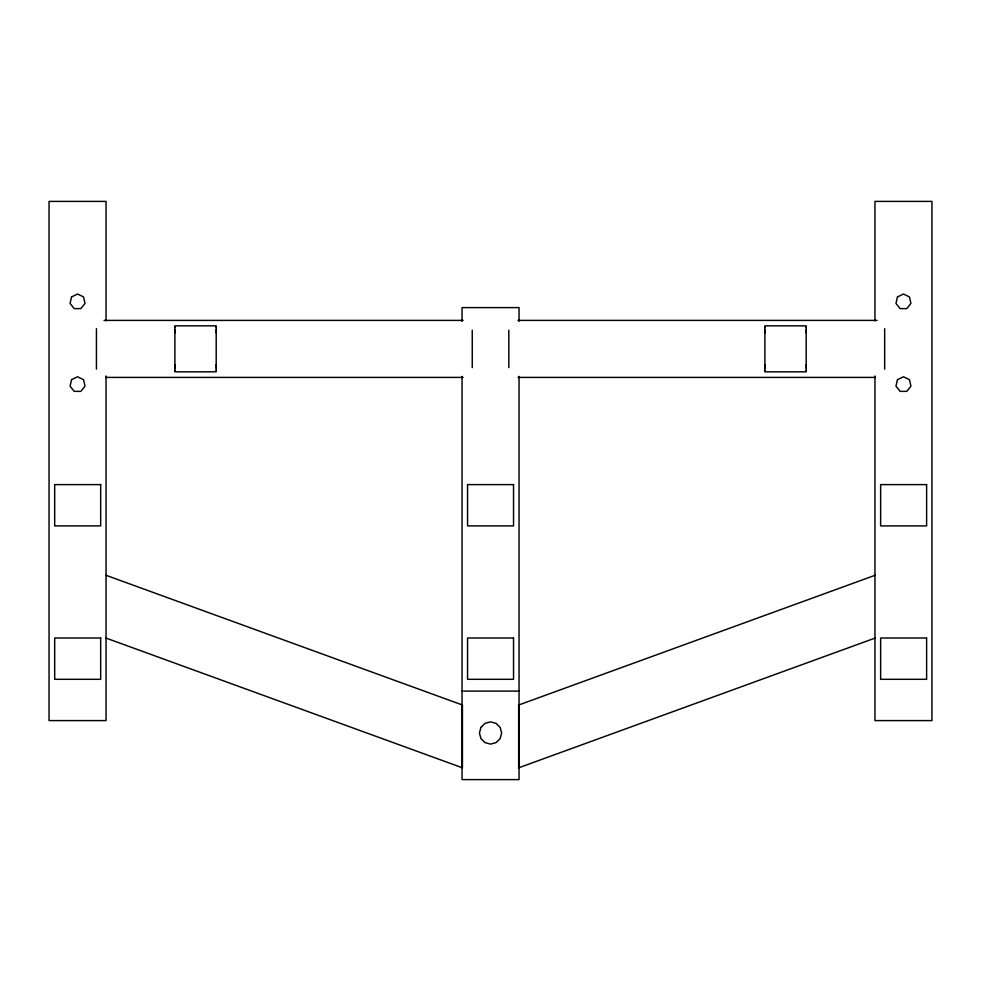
<?xml version="1.0" encoding="UTF-8"?>
<svg xmlns="http://www.w3.org/2000/svg" width="981" height="981" viewBox="0 0 981 981"><rect width="100%" height="100%" fill="white"/><g stroke="black" fill="none" stroke-linecap="round" stroke-linejoin="round"><path stroke-width="1.47" d="M174.9 370.843L174.9 367.593M174.9 366.146L174.9 364.773M174.9 329.506L174.9 368.157M174.9 327.249L174.9 325.839L216.2 325.839L216.2 327.249M216.2 370.843L216.2 367.593M216.2 366.146L216.2 364.773M216.2 329.506L216.2 368.157M764.898 370.843L764.898 367.593M764.898 366.146L764.898 364.773M764.898 329.506L764.898 368.157M764.898 327.249L764.898 325.839L806.198 325.839L806.198 327.249M806.198 370.843L806.198 367.593M806.198 366.146L806.198 364.773M806.198 329.506L806.198 368.157M875.052 575.295L518.667 705.008L518.667 767.804L875.052 638.091M104.06 320.407L463.093 320.407M518.005 320.407L877.026 320.407M105.592 377.403L463.093 377.403M518.005 377.403L875.493 377.403M462.051 691.102L519.047 691.102M106.046 575.295L462.431 705.008L462.431 767.804L106.046 638.091M884.666 328.696L884.666 369.114M874.954 320.861L874.954 201.399L931.95 201.399L931.95 720.594L874.954 720.594L874.954 375.993M806.198 326.82L806.198 330.07M806.198 331.504L806.198 332.89M806.198 370.413L806.198 371.824L764.898 371.824L764.898 370.413M764.898 332.142L764.898 331.504L764.898 332.89M764.898 326.82L764.898 330.07M519.047 321.351L519.047 307.605L462.051 307.605L462.051 321.351M519.047 376.361L519.047 779.601L462.051 779.601L462.051 376.361M508.832 330.18L508.832 367.617M472.253 330.18L472.253 367.617M216.2 326.82L216.2 330.07M216.2 331.504L216.2 332.89M216.2 370.413L216.2 371.824L174.9 371.824L174.9 370.413M174.9 326.82L174.9 330.07M174.9 331.504L174.9 332.89M106.046 320.861L106.046 201.399L49.05 201.399L49.05 720.594L106.046 720.594L106.046 375.993M96.432 328.696L96.432 369.114M71.552 296.924L70.068 303.411L74.225 308.61L80.871 308.61L85.028 303.411L83.544 296.924L77.548 294.03L71.552 296.924M71.552 379.659L70.068 386.158L74.225 391.358L80.871 391.358L85.028 386.158L83.544 379.659L77.548 376.778L71.552 379.659M897.456 296.924L895.972 303.411L900.129 308.61L906.775 308.61L910.932 303.411L909.448 296.924L903.452 294.03L897.456 296.924M897.456 379.659L895.972 386.158L900.129 391.358L906.775 391.358L910.932 386.158L909.448 379.659L903.452 376.778L897.456 379.659M480.923 727.436L479.427 732.991L480.923 738.546L484.994 742.617L490.549 744.101L496.104 742.617L500.175 738.546L501.659 732.991L500.175 727.436L496.104 723.365L490.549 721.869L484.994 723.365L480.923 727.436M100.675 484.602L54.691 484.602L54.691 525.902L100.675 525.902L100.675 484.602M513.541 484.602L467.557 484.602L467.557 525.902L513.541 525.902L513.541 484.602M926.616 484.602L880.631 484.602L880.631 525.902L926.616 525.902L926.616 484.602M100.675 638.006L54.691 638.006L54.691 679.306L100.675 679.306L100.675 638.006M513.541 638.006L467.557 638.006L467.557 679.306L513.541 679.306L513.541 638.006M926.616 638.006L880.631 638.006L880.631 679.306L926.616 679.306L926.616 638.006"/></g></svg>
